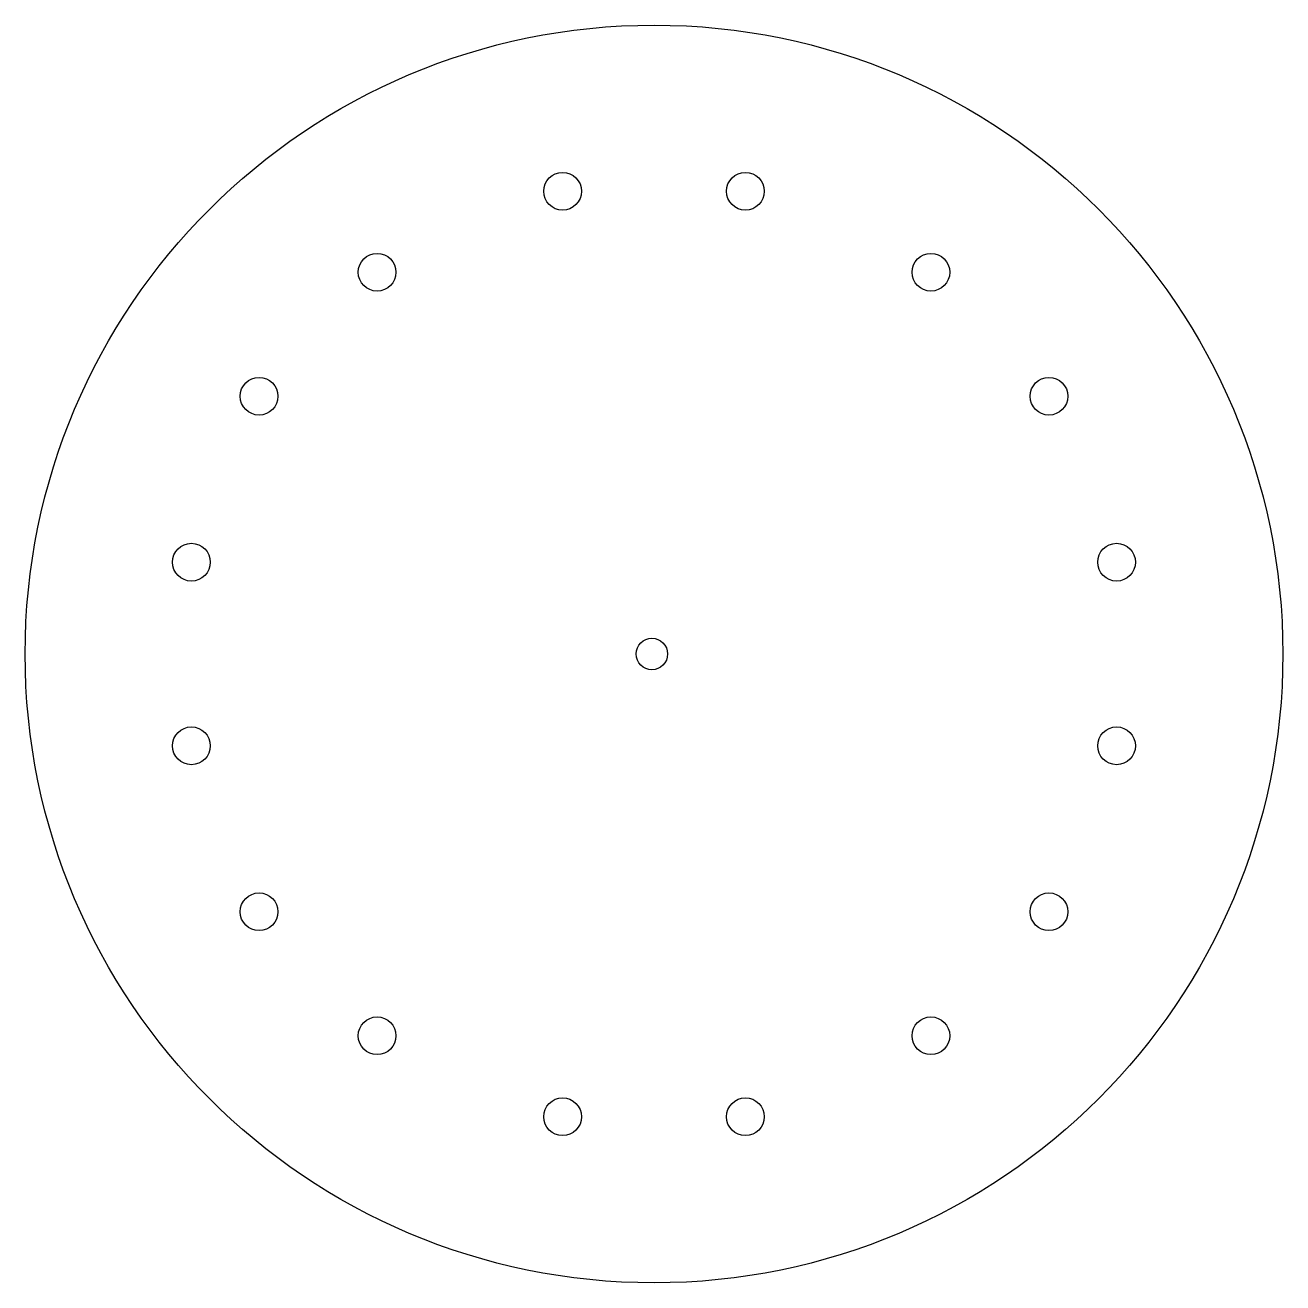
# Model space of a CAD drawing. Header units: millimetres. Extents: x 192 to 392, y -4 to 196.
import ezdxf

# ---------------------------------------------------------------- set-up
doc = ezdxf.new("R2010")
doc.units = ezdxf.units.MM
doc.layers.get('0').update_dxf_attribs({"linetype": 'CONTINUOUS'})

msp = doc.modelspace()

# ---------------------------------------------------------------- linework, layer by layer
for centre, radius in [((291.64, 95.75), 100), ((277.11, 169.33), 3), ((306.17, 169.33), 3), ((247.61, 156.46), 3), ((335.67, 156.46), 3), ((228.83, 136.74), 3), ((354.45, 136.74), 3), ((218.07, 110.35), 3), ((365.2, 110.35), 3), ((291.3, 95.75), 2.5), ((218.07, 81.15), 3), ((365.2, 81.15), 3), ((228.83, 54.76), 3), ((354.45, 54.76), 3), ((247.61, 35.04), 3), ((335.67, 35.04), 3), ((277.11, 22.17), 3), ((306.17, 22.17), 3)]:
    msp.add_circle(centre, radius)

doc.saveas('drawing.dxf')
